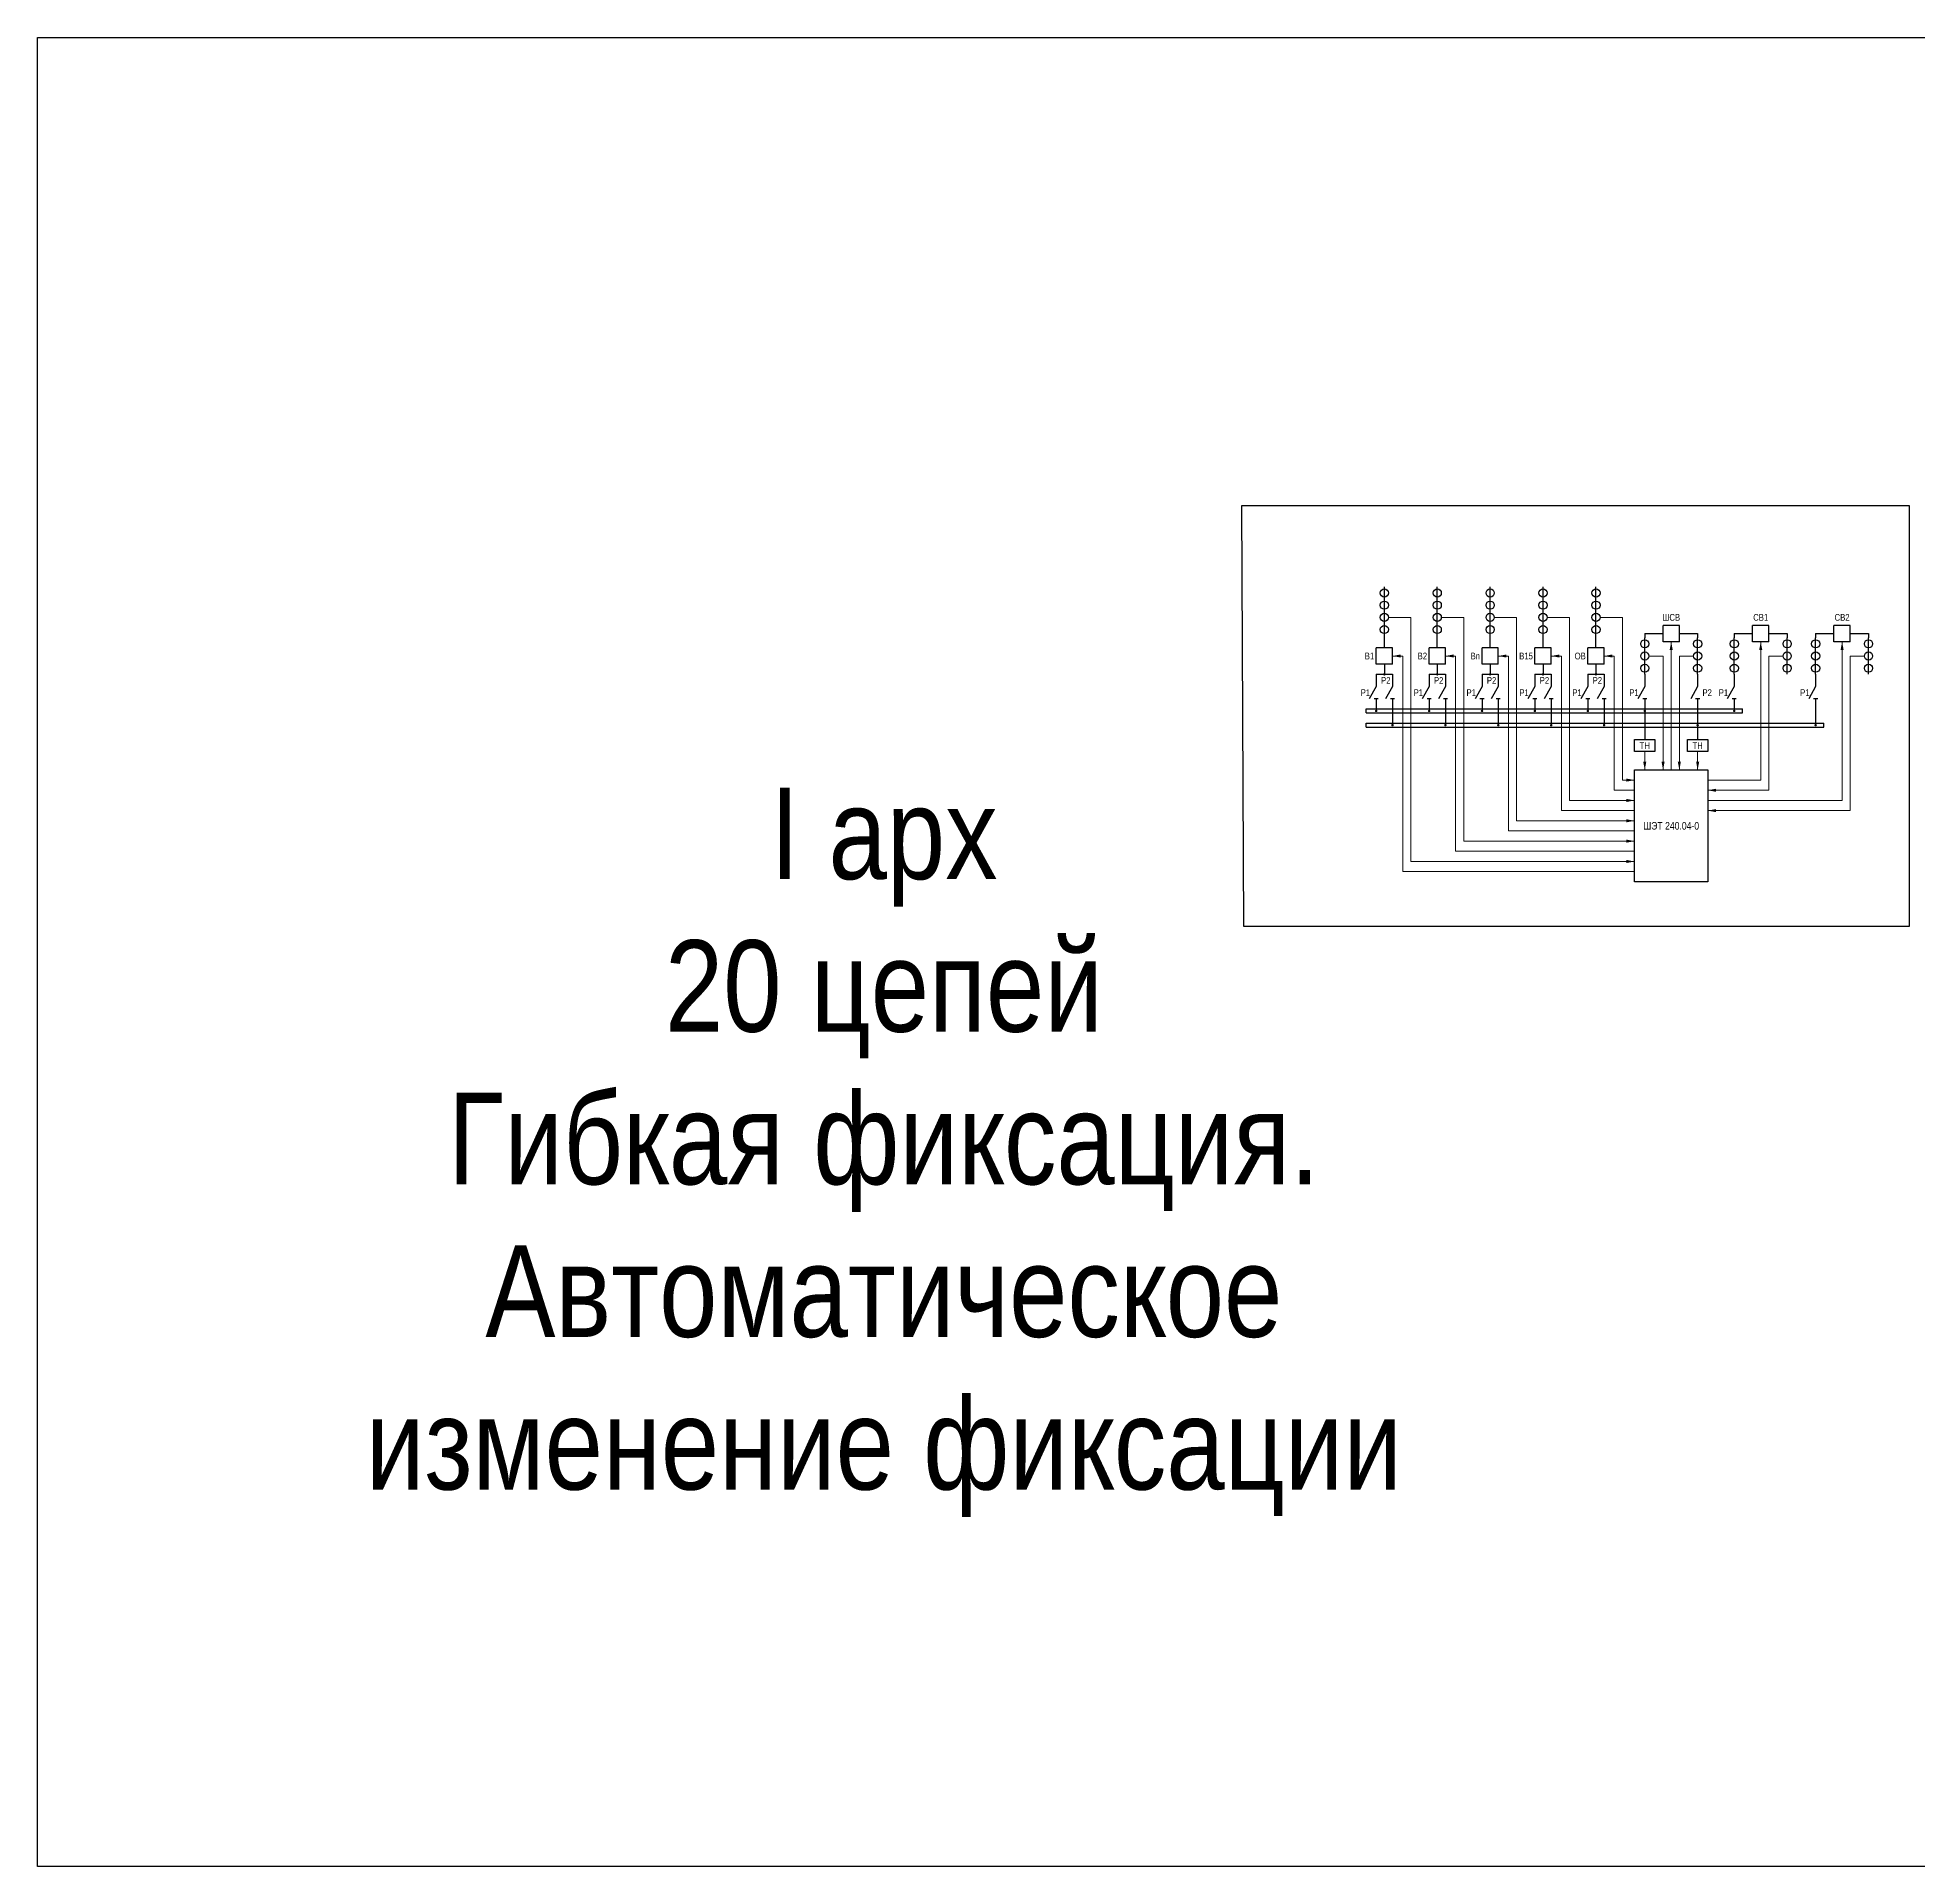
# Model space of a CAD drawing. Header units: millimetres. Extents: x -2550 to 7325, y -3772 to 3128.
# Drawn here: x 1126 to 2050, y 424 to 1323 of the extents above; entities that cross this region are included whole.
import ezdxf
from ezdxf.enums import TextEntityAlignment as Align

# ---------------------------------------------------------------- set-up
doc = ezdxf.new("R2010")
doc.units = ezdxf.units.MM
doc.layers.add('Основная', color=7, linetype='Continuous', lineweight=30)
doc.layers.add('Тонкая', color=7, linetype='Continuous', lineweight=18)
doc.styles.add('Narrow', font='ARIALN.TTF')
doc.styles.add('Вывод', font='tahoma.ttf', dxfattribs={"height": 2.5})
doc.styles.add('Компонент', font='ARIALN.TTF', dxfattribs={"height": 3.5})

# ---------------------------------------------------------------- blocks, each defined once
blk = doc.blocks.new('*U158')
at = {"color": 0, "linetype": 'ByBlock'}
for p, q in [((0, 0), (185, 0)), ((0, -2), (0, 0)), ((185, -2), (185, 0)), ((0, -2), (185, -2))]:
    blk.add_line(p, q, dxfattribs=at)
at = {"layer": 'Основная', "style": 'Компонент'}
blk.add_attdef('ОШ', text='', height=3.5, dxfattribs=at).set_placement((6, 4), align=Align.MIDDLE_CENTER)
blk = doc.blocks.new('*U37')
at = {"color": 0, "linetype": 'ByBlock'}
for p, q in [((0, 0), (-8, 0)), ((-8, -8), (-8, 0)), ((0, -8), (0, 0)), ((0, -8), (-8, -8))]:
    blk.add_line(p, q, dxfattribs=at)
at = {"layer": 'Основная', "style": 'Компонент'}
blk.add_attdef('ОУ', text='', height=3.5, dxfattribs=at).set_placement((-15, -3), align=Align.MIDDLE_CENTER)
blk = doc.blocks.new('*U18')
at = {"color": 0, "linetype": 'ByBlock'}
blk.add_line((0, 0), (6, 3.43), dxfattribs=at)
blk = doc.blocks.new('*U10')
at = {"color": 0}
blk.add_line((0, -1), (0, 1), dxfattribs=at)
blk = doc.blocks.new('*U36')
at = {"color": 0, "linetype": 'ByBlock'}
for p, q in [((0, 9), (0, 3)), ((0, -3), (0, -9))]:
    blk.add_line(p, q, dxfattribs=at)
at = {"color": 0, "linetype": 'ByBlock', "ltscale": 0.25, "xscale": -1, "rotation": 90}
for name, p in [('*U18', (0, 3)), ('*U10', (0, -3))]:
    blk.add_blockref(name, p, dxfattribs=at)
at = {"layer": 'Основная'}
for tag, height, style, p in [('ОУ', 3.5, 'Компонент', (-12, 0)), ('В2', 2.5, 'Вывод', (2, 7)), ('В1', 2.5, 'Вывод', (2, -7))]:
    blk.add_attdef(tag, text='', height=height, dxfattribs=dict(at, style=style)).set_placement(p, align=Align.MIDDLE_CENTER)
blk = doc.blocks.new('*U38')
at = {"linetype": 'ByBlock'}
blk.add_circle((0, 0), 2, dxfattribs=at)
at = {"layer": 'Основная', "color": 0, "linetype": 'ByBlock', "lineweight": -2}
blk.add_line((0, -3), (0, 3), dxfattribs=at)
at = {"layer": 'Основная', "linetype": 'ByBlock', "style": 'Компонент'}
blk.add_attdef('ОУ', text='', height=3.5, dxfattribs=at).set_placement((-6, 0), align=Align.MIDDLE_CENTER)
blk = doc.blocks.new('*U159')
at = {"color": 0, "linetype": 'ByBlock'}
for p, q in [((0, 0), (225, 0)), ((0, -2), (0, 0)), ((225, -2), (225, 0)), ((0, -2), (225, -2))]:
    blk.add_line(p, q, dxfattribs=at)
at = {"layer": 'Основная', "style": 'Компонент'}
blk.add_attdef('ОШ', text='', height=3.5, dxfattribs=at).set_placement((6, 4), align=Align.MIDDLE_CENTER)

msp = doc.modelspace()

# ---------------------------------------------------------------- linework, layer by layer
at = {"layer": 'Основная'}
for points in [[(1126, 1323), (2957, 1323), (2957, 424), (1126, 424)], [(1911, 978), (1921, 978), (1921, 972), (1911, 972)], [(1937, 978), (1947, 978), (1947, 972), (1937, 972)], [(1911, 963), (1947, 963), (1947, 908), (1911, 908)]]:
    msp.add_lwpolyline(points, close=True, dxfattribs=at)
at = {"layer": 'Основная', "color": 4}
msp.add_lwpolyline([(1718, 1093), (2046, 1093), (2046, 886), (1719, 886)], close=True, dxfattribs=at)
at = {"layer": 'Основная'}
for points in [[(1788, 1023), (1788, 1029)], [(1814, 1023), (1814, 1029)], [(1840, 1023), (1840, 1029)], [(1866, 1023), (1866, 1029)], [(1892, 1023), (1892, 1029)], [(1916, 1030), (1925, 1030)], [(1916, 1030), (1916, 1028)], [(1933, 1030), (1942, 1030)], [(1942, 1030), (1942, 1028)], [(1960, 1030), (1969, 1030)], [(1960, 1030), (1960, 1028)], [(1977, 1030), (1986, 1030)], [(1986, 1030), (1986, 1028)], [(2000, 1030), (2009, 1030)], [(2000, 1030), (2000, 1028)], [(2017, 1030), (2026, 1030)], [(2026, 1030), (2026, 1028)], [(1784, 1010), (1792, 1010)], [(1788, 1015), (1788, 1010)], [(1810, 1010), (1818, 1010)], [(1814, 1015), (1814, 1010)], [(1836, 1010), (1844, 1010)], [(1840, 1015), (1840, 1010)], [(1862, 1010), (1870, 1010)], [(1866, 1015), (1866, 1010)], [(1888, 1010), (1896, 1010)], [(1892, 1015), (1892, 1010)], [(1792, 992), (1792, 985)], [(1818, 992), (1818, 985)], [(1844, 992), (1844, 985)], [(1870, 992), (1870, 985)], [(1896, 992), (1896, 985)], [(1916, 992), (1916, 978)], [(1942, 992), (1942, 978)], [(2000, 992), (2000, 985)]]:
    msp.add_lwpolyline(points, dxfattribs=at)
at = {"layer": 'Основная', "ltscale": 0.25, "const_width": 0.6}
for points in [[(1787.7, 1010, 1), (1788.3, 1010, 1)], [(1787.7, 1010, -1), (1788.3, 1010, -1)], [(1813.7, 1010, 1), (1814.3, 1010, 1)], [(1813.7, 1010, -1), (1814.3, 1010, -1)], [(1839.7, 1010, 1), (1840.3, 1010, 1)], [(1839.7, 1010, -1), (1840.3, 1010, -1)], [(1865.7, 1010, 1), (1866.3, 1010, 1)], [(1865.7, 1010, -1), (1866.3, 1010, -1)], [(1891.7, 1010, 1), (1892.3, 1010, 1)], [(1891.7, 1010, -1), (1892.3, 1010, -1)], [(1783.7, 992, 1), (1784.3, 992, 1)], [(1783.7, 992, -1), (1784.3, 992, -1)], [(1809.7, 992, 1), (1810.3, 992, 1)], [(1809.7, 992, -1), (1810.3, 992, -1)], [(1835.7, 992, 1), (1836.3, 992, 1)], [(1835.7, 992, -1), (1836.3, 992, -1)], [(1861.7, 992, 1), (1862.3, 992, 1)], [(1861.7, 992, -1), (1862.3, 992, -1)], [(1887.7, 992, 1), (1888.3, 992, 1)], [(1887.7, 992, -1), (1888.3, 992, -1)], [(1915.7, 992, 1), (1916.3, 992, 1)], [(1959.7, 992, 1), (1960.3, 992, 1)], [(1791.7, 985, 1), (1792.3, 985, 1)], [(1791.7, 985, -1), (1792.3, 985, -1)], [(1817.7, 985, 1), (1818.3, 985, 1)], [(1817.7, 985, -1), (1818.3, 985, -1)], [(1843.7, 985, 1), (1844.3, 985, 1)], [(1843.7, 985, -1), (1844.3, 985, -1)], [(1869.7, 985, 1), (1870.3, 985, 1)], [(1869.7, 985, -1), (1870.3, 985, -1)], [(1895.7, 985, 1), (1896.3, 985, 1)], [(1895.7, 985, -1), (1896.3, 985, -1)], [(1941.7, 985, 1), (1942.3, 985, 1)], [(1999.7, 985, 1), (2000.3, 985, 1)]]:
    msp.add_lwpolyline(points, format="xyb", close=True, dxfattribs=at)
at = {"layer": 'Тонкая'}
for points in [[(1790, 1038), (1801, 1038)], [(1801, 1038), (1801, 918)], [(1816, 1038), (1827, 1038)], [(1827, 1038), (1827, 928)], [(1842, 1038), (1853, 1038)], [(1853, 1038), (1853, 938)], [(1868, 1038), (1879, 1038)], [(1879, 1038), (1879, 948)], [(1894, 1038), (1905, 1038)], [(1905, 1038), (1905, 958)], [(1792, 1019), (1797, 1019)], [(1797, 1019), (1797, 913)], [(1818, 1019), (1823, 1019)], [(1823, 1019), (1823, 923)], [(1844, 1019), (1849, 1019)], [(1849, 1019), (1849, 933)], [(1870, 1019), (1875, 1019)], [(1875, 1019), (1875, 943)], [(1896, 1019), (1901, 1019)], [(1901, 1019), (1901, 953)], [(1918, 1019), (1925, 1019)], [(1925, 1019), (1925, 963)], [(1929, 963), (1929, 1026)], [(1940, 1019), (1933, 1019)], [(1933, 1019), (1933, 963)], [(1973, 1026), (1973, 958)], [(1984, 1019), (1977, 1019)], [(1977, 1019), (1977, 953)], [(2013, 1026), (2013, 948)], [(2024, 1019), (2017, 1019)], [(2017, 1019), (2017, 943)], [(1916, 963), (1916, 972)], [(1942, 963), (1942, 972)], [(1901, 953), (1911, 953)], [(1905, 958), (1911, 958)], [(1973, 958), (1947, 958)], [(1977, 953), (1947, 953)], [(1947, 953), (1952, 953)], [(1875, 943), (1911, 943)], [(1879, 948), (1911, 948)], [(2013, 948), (1947, 948)], [(2017, 943), (1947, 943)], [(1947, 943), (1952, 943)], [(1853, 938), (1911, 938)], [(1827, 928), (1911, 928)], [(1849, 933), (1911, 933)], [(1801, 918), (1911, 918)], [(1823, 923), (1911, 923)], [(1797, 913), (1911, 913)]]:
    msp.add_lwpolyline(points, dxfattribs=at)
at = {"layer": 'Тонкая', "ltscale": 0.3}
for points in [[(1929, 1026, 0, 1.5, 0), (1929, 1022, 0, 0, 0)], [(1973, 1026, 0, 1.5, 0), (1973, 1022, 0, 0, 0)], [(2013, 1026, 0, 1.5, 0), (2013, 1022, 0, 0, 0)], [(1792, 1019, 0, 1.5, 0), (1796, 1019, 0, 0, 0)], [(1818, 1019, 0, 1.5, 0), (1822, 1019, 0, 0, 0)], [(1844, 1019, 0, 1.5, 0), (1848, 1019, 0, 0, 0)], [(1870, 1019, 0, 1.5, 0), (1874, 1019, 0, 0, 0)], [(1896, 1019, 0, 1.5, 0), (1900, 1019, 0, 0, 0)], [(1916, 963, 0, 1.5, 0), (1916, 967, 0, 0, 0)], [(1925, 963, 0, 1.5, 0), (1925, 967, 0, 0, 0)], [(1933, 963, 0, 1.5, 0), (1933, 967, 0, 0, 0)], [(1942, 963, 0, 1.5, 0), (1942, 967, 0, 0, 0)], [(1911, 958, 0, 1.5, 0), (1907, 958, 0, 0, 0)], [(1947, 953, 0, 1.5, 0), (1951, 953, 0, 0, 0)], [(1911, 948, 0, 1.5, 0), (1907, 948, 0, 0, 0)], [(1947, 943, 0, 1.5, 0), (1951, 943, 0, 0, 0)], [(1911, 938, 0, 1.5, 0), (1907, 938, 0, 0, 0)], [(1911, 928, 0, 1.5, 0), (1907, 928, 0, 0, 0)], [(1911, 918, 0, 1.5, 0), (1907, 918, 0, 0, 0)]]:
    msp.add_lwpolyline(points, format="xyseb", dxfattribs=at)

# ---------------------------------------------------------------- block references
at = {"layer": 'Основная', "ltscale": 0.25}
for name, p in [('*U38', (1788, 1050)), ('*U38', (1788, 1044)), ('*U38', (1814, 1050)), ('*U38', (1814, 1044)), ('*U38', (1840, 1050)), ('*U38', (1840, 1044)), ('*U38', (1866, 1050)), ('*U38', (1866, 1044)), ('*U38', (1892, 1050)), ('*U38', (1892, 1044)), ('*U38', (1788, 1038)), ('*U38', (1814, 1038)), ('*U38', (1840, 1038)), ('*U38', (1866, 1038)), ('*U38', (1892, 1038)), ('*U38', (1788, 1032)), ('*U38', (1814, 1032)), ('*U38', (1840, 1032)), ('*U38', (1866, 1032)), ('*U38', (1892, 1032)), ('*U38', (1916, 1025)), ('*U37', (1933, 1034)), ('*U38', (1942, 1025)), ('*U38', (1960, 1025)), ('*U37', (1977, 1034)), ('*U38', (1986, 1025)), ('*U38', (2000, 1025)), ('*U37', (2017, 1034)), ('*U38', (2026, 1025)), ('*U37', (1792, 1023)), ('*U37', (1818, 1023)), ('*U37', (1844, 1023)), ('*U37', (1870, 1023)), ('*U37', (1896, 1023)), ('*U38', (1916, 1019)), ('*U38', (1942, 1019)), ('*U38', (1960, 1019)), ('*U38', (1986, 1019)), ('*U38', (2000, 1019)), ('*U38', (2026, 1019)), ('*U36', (1784, 1001)), ('*U36', (1792, 1001)), ('*U36', (1810, 1001)), ('*U36', (1818, 1001)), ('*U36', (1836, 1001)), ('*U36', (1844, 1001)), ('*U36', (1862, 1001)), ('*U36', (1870, 1001)), ('*U36', (1888, 1001)), ('*U36', (1896, 1001)), ('*U36', (1916, 1001)), ('*U38', (1916, 1013)), ('*U36', (1942, 1001)), ('*U38', (1942, 1013)), ('*U36', (1960, 1001)), ('*U38', (1960, 1013)), ('*U38', (1986, 1013)), ('*U36', (2000, 1001)), ('*U38', (2000, 1013)), ('*U38', (2026, 1013)), ('*U158', (1779, 993)), ('*U159', (1779, 986))]:
    msp.add_blockref(name, p, dxfattribs=at)

# ---------------------------------------------------------------- texts
at = {"layer": 'Основная', "style": 'Narrow'}
for s, p in [('ШСВ', (1929, 1038)), ('СВ1', (1973, 1038)), ('СВ2', (2013, 1038))]:
    msp.add_text(s, height=3.3, dxfattribs=at).set_placement(p, align=Align.MIDDLE_CENTER)
for s, p in [('В1', (1783, 1019)), ('В2', (1809, 1019)), ('Вn', (1835, 1019)), ('В15', (1861, 1019)), ('ОВ', (1887, 1019)), ('Р2', (1791, 1007)), ('Р2', (1817, 1007)), ('Р2', (1843, 1007)), ('Р2', (1869, 1007)), ('Р2', (1895, 1007)), ('Р1', (1781, 1001)), ('Р1', (1807, 1001)), ('Р1', (1833, 1001)), ('Р1', (1859, 1001)), ('Р1', (1885, 1001)), ('Р1', (1913, 1001)), ('Р2', (1949, 1001)), ('Р1', (1957, 1001)), ('Р1', (1997, 1001))]:
    msp.add_text(s, height=3.3, dxfattribs=at).set_placement(p, align=Align.MIDDLE_RIGHT)
at = {"layer": 'Основная', "attachment_point": 5, "style": 'Narrow'}
for s, insert, char_height, width in [('ТН', (1916, 975), 3.3, 10), ('ТН', (1942, 975), 3.3, 10), ('{\\C6;I арх\\P20 цепей\\PГибкая фиксация. Автоматическое изменение фиксации}', (1542, 775), 45, 624), ('ШЭТ 240.04-0', (1929, 935.5), 3.7, 36)]:
    msp.add_mtext(s, dxfattribs=dict(at, insert=insert, char_height=char_height, width=width))

doc.saveas('drawing.dxf')
